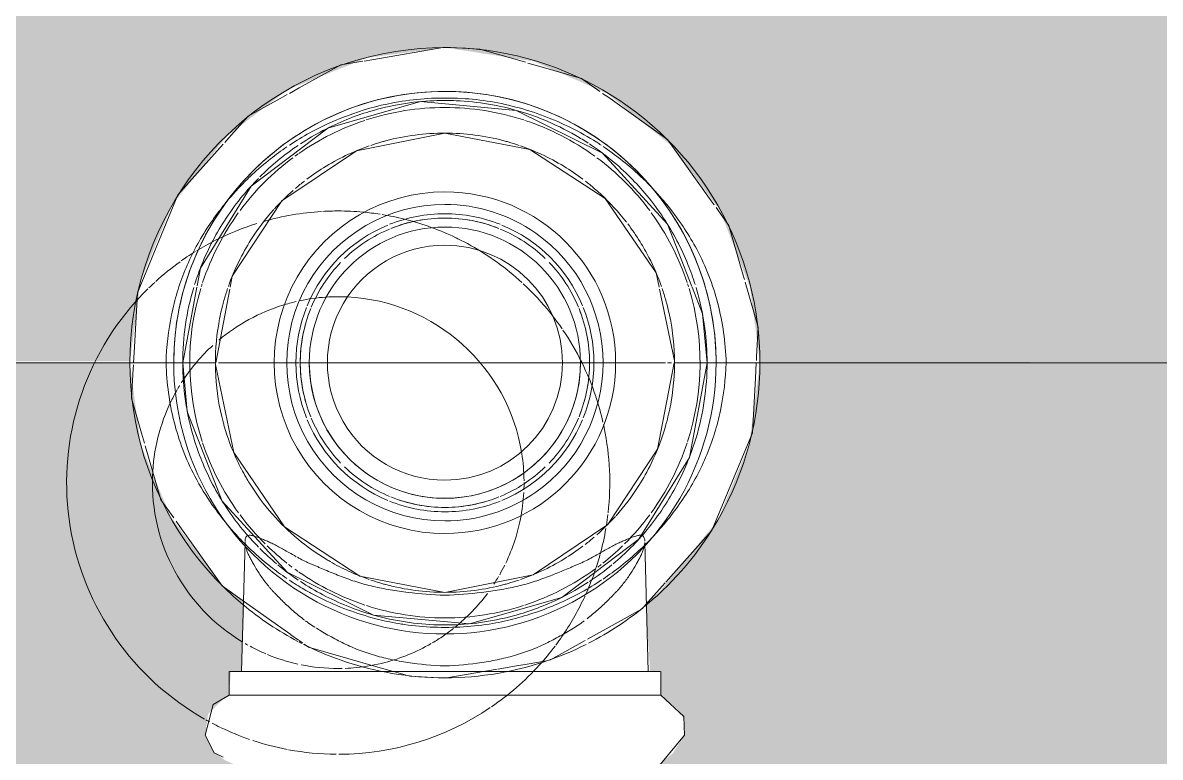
# Model space of a CAD drawing. Header units: metres. Extents: x 1.1 to 63.3, y -3.6 to 22.8.
# Drawn here: x 21.6746 to 21.8004, y 6.7298 to 6.8111 of the extents above; entities that cross this region are included whole.
import ezdxf

# ---------------------------------------------------------------- set-up
doc = ezdxf.new("R2010")
doc.units = ezdxf.units.M
doc.layers.add('ARQ_1100_BASE_TÉRREO_GARAGEM_dwg', color=7, linetype='Continuous', lineweight=5, true_color=0x767676)
doc.layers.add('P-PIPE', color=7, linetype='Continuous', lineweight=5)
doc.layers.add('P-SANR-FIXT', color=7, linetype='Continuous', lineweight=5)

# ---------------------------------------------------------------- blocks, each defined once
blk = doc.blocks.new('USO_ESG_Cuba lavatório retângular - Uso geral-4179220-TÉRREO F_S 1')
at = {"layer": 'P-SANR-FIXT', "true_color": 0xf3f3f3, "transparency": 33554560}
h = blk.add_hatch(color=7, dxfattribs=at)
h.paths.add_polyline_path([(0.1869294648993039, -0.1449999999999505), (0.01904999999999567, -0.1449999999999508), (0.01904999999999567, -0.2049999987482553), (0.02255892868878783, -0.2052637596878346), (0.0242765731953915, -0.2060121422602757), (0.02566304157591794, -0.2070515885537963), (0.02650502393948207, -0.2088205461131363), (0.02620106032309883, -0.2111199046164458), (0.02464244904624667, -0.2127105032312965), (0.02388009809944093, -0.2132404111361854), (0.02367357410574841, -0.2158568159527801), (0.02248571543989826, -0.2158568159527801), (0.0221879462785587, -0.2234741447379839), (0.02464244904624667, -0.2253575509537019), (0.03037400338974301, -0.2330418012424373), (0.03366221140863527, -0.2409802376375599), (0.03485424853044672, -0.2500029056352044), (0.1869294648993039, -0.2500029056352042), (0.1869294648993039, -0.1975352954706731)])
h.paths.add_polyline_path([(-0.0748739118420017, -0.1449999999999509), (-0.1858498807490375, -0.1449999999999511), (-0.1858498807490375, -0.2500029056352048), (-0.03484968565130082, -0.249999999999953), (-0.03366221140864827, -0.24098023763756), (-0.03018071308792774, -0.2325751571743069), (-0.02377566629997932, -0.2246924451597749), (-0.02218794627856736, -0.2234741447379839), (-0.02271132290724834, -0.2158568159527802), (-0.0238800980994496, -0.2158568159527802), (-0.0238800980994496, -0.2132404111361855), (-0.02586935410509974, -0.2115549574590618), (-0.02645916106892391, -0.2105655602027157), (-0.02650502393949073, -0.2088205461131364), (-0.02520777573221236, -0.2068046982371013), (-0.02367186166114284, -0.2055664028143154), (-0.0205323402973999, -0.2049999987482554), (-0.01905000000000433, -0.2049999987482554), (-0.01905000000000433, -0.1449999999999508), (-0.06181123080295787, -0.1449999999999509)])
h.paths.add_polyline_path([(-0.1657047519650522, -0.3500029056351994), (-0.1858498807490332, -0.3500029056351994), (-0.1858498807490332, -0.357624999999879), (-0.1835619370551526, -0.357624999999879), (-0.1835418990687419, -0.357624999999879), (0.1869294648993039, -0.3576249999998696), (0.1869294648993039, -0.3500029056351988), (-0.1577742693706983, -0.3500029056351994)])
blk.add_hatch(color=7, dxfattribs=at).paths.add_polyline_path([(0.1869294648993039, -0.2500029056352042), (0.0348280624466512, -0.2501642445455404), (0.03366221140863527, -0.2590197623623458), (0.03018071308791907, -0.267424842825599), (0.02417269287365025, -0.2750029056352074), (0.01742484282564175, -0.2801807130878806), (0.008585204783452049, -0.2837194219992086), (-4.331468517193571e-15, -0.2848496856512537), (-0.009864470221908539, -0.2833123219569472), (-0.01795620956528955, -0.2797729810480389), (-0.0252733605214253, -0.2738202292037485), (-0.03042678786840147, -0.2668307657532349), (-0.03374861817991748, -0.2583634377741046), (-0.03484968565130082, -0.2500029056352046), (-0.1858498807490375, -0.2502871323251918), (-0.1858498807490332, -0.3500029056351994), (0.1869294648993039, -0.3499262666425816), (0.1869294648993039, -0.2500795446278213)])
at = {"layer": 'P-SANR-FIXT', "color": 8, "true_color": 0x808080}
blk.add_line((0.02899999999999774, -0.2499999999999529), (0.02743781946671248, -0.2583634377741045), dxfattribs=at)
at = {"layer": 'P-SANR-FIXT', "color": 8, "true_color": 0x808080, "flags": 128}
for points in [[(-0.02900000000000207, -0.249999999999953), (-0.02704463938926231, -0.2395315960955826), (-0.02144224273759194, -0.2304748821672141), (-0.01294830699247095, -0.2240511783305795), (-0.002708260249493151, -0.2211267368241165), (0.00789700203937391, -0.2220959257671437)], [(0.00789700203937391, -0.2220959257671437), (0.01743733420888358, -0.2268280476504551), (0.02462619903574275, -0.2346849642163907), (0.02849416044282657, -0.2446071509701497), (0.02899999999999774, -0.2499999999999529)], [(-0.02733613722632052, -0.2583634377741046), (-0.02849416044283523, -0.2553928490297561), (-0.02900000000000207, -0.249999999999953)], [(0.002708260249484488, -0.2788732631757894), (-0.007897002039382574, -0.2779040742327621), (-0.01743733420889224, -0.2731719523494507), (-0.02462619903575142, -0.2653150357835151), (-0.02730906298914743, -0.2584328892523248)], [(0.02741171125616306, -0.2585032131647546), (0.02704463938925365, -0.2604684039043233), (0.02144224273758328, -0.2695251178326917), (0.01294830699246229, -0.2759488216693263), (0.002708260249484488, -0.2788732631757894)]]:
    blk.add_lwpolyline(points, dxfattribs=at)
at = {"layer": 'P-SANR-FIXT', "color": 8, "true_color": 0x808080}
for centre, radius, start, end in [((4.331468517193571e-15, -0.2499999999999962), 0.03000000000000184, 1.560459640593038e-13, 180.0000000000002), ((0, -0.2499999999999962), 0.02900000000000043, 106.6819962415738, 111.9871867459032), ((0, -0.2499999999999962), 0.02899999999999924, 68.01281325412437, 73.31800375842411), ((0, -0.2499999999999962), 0.02899999999999835, 123.4498107899366, 129.580209262319), ((0, -0.2499999999999962), 0.0289999999999965, 50.41979073768529, 55.98180775002423), ((0, -0.2499999999999962), 0.02900000000000107, 140.4197907376963, 146.5501892100548), ((0, -0.2499999999999962), 0.02899999999999893, 33.4498107899364, 39.58020926229968), ((4.331468517193571e-15, -0.2499999999999962), 0.01600000000000119, 68.06253833106533, 111.9374616689491), ((4.331468517193571e-15, -0.2499999999999962), 0.01600000000000033, 112.5000000000033, 133.8919711008855), ((4.331468517193571e-15, -0.2499999999999962), 0.01500000000000092, 359.9999999999991, 135.0000000000146), ((4.331468517193571e-15, -0.2499999999999962), 0.01599999999999729, 46.10802889911353, 67.5000000000024), ((4.331468517193571e-15, -0.2499999999999962), 0.01600000000000129, 136.1080288991248, 157.5000000000135), ((4.331468517193571e-15, -0.2499999999999962), 0.01599999999999733, 22.49999999998031, 43.89197110086851), ((0, -0.2499999999999962), 0.02900000000000215, 158.012813254101, 163.3180037584394), ((4.331468517193571e-15, -0.2499999999999962), 0.01500000000000176, 135.0000000000118, 179.9999999999997), ((0, -0.2499999999999962), 0.02899999999999718, 16.68199624155671, 21.98718674587839), ((4.331468517193571e-15, -0.2499999999999962), 0.01600000000000069, 158.062538331071, 179.9999999999999), ((4.331468517193571e-15, -0.2499999999999962), 0.01599999999999957, 9.93923337957155e-14, 21.93746166892053), ((4.331468517193571e-15, -0.2499999999999962), 0.03, 179.9999999999998, 198.0000000000117), ((4.331468517193571e-15, -0.2499999999999962), 0.01600000000000119, 179.9999999999997, 201.9374616689569), ((4.331468517193571e-15, -0.2499999999999962), 0.01500000000000523, 180, 5.088887490341627e-14), ((4.331468517193571e-15, -0.2499999999999962), 0.03000000000000186, 269.9999999999996, 2.544443745170813e-14), ((4.331468517193571e-15, -0.2499999999999962), 0.01600000000000501, 338.0625383310528, 5.088887490341627e-14), ((4.331468517193571e-15, -0.2499999999999962), 0.01600000000000033, 202.5000000000067, 223.8919711008964), ((4.331468517193571e-15, -0.2499999999999962), 0.01599999999999895, 316.1080288991158, 337.4999999999959), ((0, -0.2499999999999962), 0.0290000000000012, 197.3531662342449, 201.9871867458914), ((0, -0.2499999999999962), 0.02899999999999833, 338.0128132540917, 342.6468337657543), ((4.331468517193571e-15, -0.2499999999999962), 0.03000000000000189, 198.0000000000104, 269.9999999999997), ((4.331468517193571e-15, -0.2499999999999962), 0.01600000000000295, 226.1080288991254, 247.5000000000008), ((4.331468517193571e-15, -0.2499999999999962), 0.01599999999999733, 292.4999999999961, 313.8919711008798), ((4.331468517193571e-15, -0.2499999999999962), 0.01599999999999957, 248.0625383310462, 291.9374616689387), ((0, -0.2499999999999962), 0.02900000000000169, 213.4498107899539, 219.5802092623163), ((0, -0.2499999999999962), 0.02899999999999869, 320.4197907376812, 326.5501892100631), ((0, -0.2499999999999962), 0.02900000000000346, 230.4197907377016, 236.5501892100513), ((0, -0.2499999999999962), 0.02899999999999893, 304.018192249964, 309.5802092623123), ((0, -0.2499999999999962), 0.02900000000000339, 248.0128132541167, 253.3180037584291), ((0, -0.2499999999999962), 0.02899999999999958, 286.6819962415733, 291.9871867458787)]:
    blk.add_arc(centre, radius, start, end, dxfattribs=at)
at = {"layer": 'P-SANR-FIXT'}
for radius, start, end in [(0.02999999999999751, 359.9999999999989, 179.9999999999994), (0.01500000000000092, 359.9999999999991, 179.9999999999995), (0.03000000000000189, 180.0000000000001, 359.9999999999996), (0.01500000000000523, 180, 5.088887490341627e-14)]:
    blk.add_arc((4.331468517193571e-15, -0.2499999999999962), radius, start, end, dxfattribs=at)
at = {"layer": 'P-SANR-FIXT', "color": 9, "true_color": 0xb9b9b9}
for radius, start, end in [(0.02899999999999924, 92.46208015159685, 106.6819962415732), (0.02899999999999751, 73.3180037584231, 87.61309913635874), (0.02900000000000003, 111.9871867459013, 123.1686474994133), (0.02899999999999958, 56.5501892100525, 68.012813254121), (0.02899999999999951, 129.9729094550351, 140.4197907376989), (0.0289999999999967, 45.09191160325689, 50.02709054496281), (0.02899999999999658, 39.58020926230341, 44.65239211005949), (0.02900000000000282, 146.5501892100528, 158.012813254102), (0.02899999999999869, 21.98718674587757, 33.44981078993666), (0.02900000000000207, 163.3180037584394, 179.9999999999996), (0.02899999999999799, 5.483714968040422e-14, 16.68199624155645), (0.02900000000000072, 180.0000000000168, 195.0000000000147), (0.02900000000000208, 343.3180037584277, 2.544443745170813e-14), (0.02900000000000339, 195.0000000000139, 196.6819962415912), (0.02900000000000107, 201.9871867458933, 213.449810789955), (0.02900000000000043, 326.5501892100649, 338.0128132540919), (0.02900000000000227, 219.5802092623158, 230.4197907377), (0.02899999999999835, 315.3476078899373, 320.4197907376809), (0.02900000000000168, 309.5802092623156, 314.9080883967313), (0.02900000000000082, 236.8313525005795, 240.0000000000011), (0.0290000000000023, 291.9871867458797, 303.4498107899392), (0.0290000000000012, 240.0000000000039, 248.012813254116), (0.02900000000000088, 253.3180037584256, 267.5379198484026), (0.02900000000000339, 272.3869008636403, 286.6819962415729)]:
    blk.add_arc((0, -0.2499999999999962), radius, start, end, dxfattribs=at)
at = {"layer": 'P-SANR-FIXT', "color": 254, "true_color": 0xd7d7d7}
for radius, start, end in [(0.02899999999999655, 87.61309913635878, 92.46208015159738), (0.02900000000000185, 267.5379198484026, 272.3869008636406)]:
    blk.add_arc((0, -0.2499999999999962), radius, start, end, dxfattribs=at)
at = {"layer": 'P-SANR-FIXT', "color": 9, "true_color": 0xbfbfbf}
for radius, start, end in [(0.01599999999999957, 68.06253833106334, 111.9374616689511), (0.01600000000000061, 112.5000000000263, 133.8919711008978), (0.01599999999999733, 46.10802889910962, 67.49999999999963), (0.01600000000000346, 136.1080288991314, 157.5000000000182), (0.01599999999999895, 22.49999999998968, 43.89197110088173), (0.01600000000000119, 158.0625383310776, 179.9999999999997), (0.01600000000000069, 359.9999999999995, 21.93746166892869), (0.01600000000000501, 180, 201.937461668947), (0.01600000000000119, 338.0625383310425, 9.939233379575566e-14), (0.01599999999999895, 202.5000000000036, 223.8919711008836), (0.01599999999999733, 316.1080288991084, 337.4999999999906), (0.01600000000000033, 226.1080288991138, 247.4999999999783), (0.01599999999999729, 292.4999999999913, 313.891971100873), (0.01600000000000119, 248.0625383310482, 291.9374616689367)]:
    blk.add_arc((4.331468517193571e-15, -0.2499999999999962), radius, start, end, dxfattribs=at)
at = {"layer": 'P-SANR-FIXT', "color": 8, "true_color": 0x808080}
for points, knots in [([(-0.01733990176433714, -0.2259748713643854), (-0.01661447824157765, -0.2254930210985279), (-0.01513886746592584, -0.2245976332666324), (-0.01281738829727562, -0.2234469901093312), (-0.01036215620291348, -0.2224657375848818), (-0.007835573224904056, -0.221686206818033), (-0.005096085679066823, -0.2210864953756838), (-0.002084009963322069, -0.2207388637571556), (0.001236327136800117, -0.2206972576139274), (0.003626813693493489, -0.2209127094657628), (0.004906638372944042, -0.2211142553733305), (0.005119402809020085, -0.2211501861515804)], [0.3055555555555556, 0.3055555555555556, 0.3055555555555556, 0.3055555555555556, 0.3333333333333333, 0.361111111111111, 0.3888888888888888, 0.4166666666666666, 0.4444444444444444, 0.4791666666666666, 0.5138888888888888, 0.548611111111111, 0.5555555555555556, 0.5555555555555556, 0.5555555555555556, 0.5555555555555556]), ([(0.005119402809020085, -0.2211501861515804), (0.005970460553315593, -0.2212939092646063), (0.00891894073693694, -0.221927968605288), (0.01228344568463289, -0.2231818451641437), (0.01457725604226604, -0.224376300466446), (0.01495470532002179, -0.2245832282557857)], [0.5555555555555556, 0.5555555555555556, 0.5555555555555556, 0.5555555555555556, 0.5833333333333333, 0.6527777777777777, 0.6666666666666667, 0.6666666666666667, 0.6666666666666667, 0.6666666666666667]), ([(0.01495470532002179, -0.2245832282557857), (0.01552087923665541, -0.224893619939791), (0.01628172037679071, -0.2253431430844326), (0.01703172218814571, -0.2258308752217462), (0.01723338520683611, -0.2259653123213972)], [0.6666666666666667, 0.6666666666666667, 0.6666666666666667, 0.6666666666666667, 0.6875, 0.6952136066863659, 0.6952136066863659, 0.6952136066863659, 0.6952136066863659]), ([(-0.02192373168158475, -0.2296519811028627), (-0.02177402659485552, -0.2295077169350851), (-0.0209912981144046, -0.2287682680163221), (-0.01953963481382683, -0.227529875916363), (-0.01816791568305934, -0.2265311879255232), (-0.01749643515931749, -0.2260795053154449)], [0.2433381971917509, 0.2433381971917509, 0.2433381971917509, 0.2433381971917509, 0.25, 0.2777777777777778, 0.3035550698867219, 0.3035550698867219, 0.3035550698867219, 0.3035550698867219]), ([(0.01747440531824002, -0.2261275686024512), (0.01809745052267122, -0.226551112208988), (0.01959921910177001, -0.2276503587204813), (0.0211866295642286, -0.2290344124704801), (0.02212330504624694, -0.2299633973670713), (0.02229076910272469, -0.230133446442834)], [0.6982928301590205, 0.6982928301590205, 0.6982928301590205, 0.6982928301590205, 0.7222222222222222, 0.7569444444444444, 0.7646319583760235, 0.7646319583760235, 0.7646319583760235, 0.7646319583760235]), ([(0.02358029280601547, -0.2315270042688704), (0.02371532980140381, -0.2316822227195058), (0.02393986278675856, -0.2319454444922991), (0.02416132119957521, -0.2322136081508869), (0.02425028146253513, -0.2323227568045763)], [0.7850472173681647, 0.7850472173681647, 0.7850472173681647, 0.7850472173681647, 0.7916666666666667, 0.7961562555454696, 0.7961562555454696, 0.7961562555454696, 0.7961562555454696]), ([(0.02568739485615905, -0.2657754024733139), (0.0254002044899267, -0.2661857684851645), (0.02494542383801472, -0.2668043910901342), (0.02447463795814223, -0.2674009358699618), (0.02430845124744637, -0.2676062882868067)], [0.1786594460871382, 0.1786594460871382, 0.1786594460871382, 0.1786594460871382, 0.1944444444444444, 0.2028901648487937, 0.2028901648487937, 0.2028901648487937, 0.2028901648487937]), ([(-0.02403714196071486, -0.2680994922464887), (-0.02407518832654328, -0.2680548629027187), (-0.02417988090358298, -0.2679313963549039), (-0.02428393215924881, -0.2678068733596568), (-0.02434998133053785, -0.2677270822901406)], [0.7897861746304847, 0.7897861746304847, 0.7897861746304847, 0.7897861746304847, 0.7916666666666667, 0.7949727249316305, 0.7949727249316305, 0.7949727249316305, 0.7949727249316305]), ([(-0.01749531561705518, -0.2739212432292893), (-0.01816731977245056, -0.273469286319819), (-0.01971762638905001, -0.2723405035948154), (-0.02116492023862342, -0.2710808428277442), (-0.0219442738918588, -0.2703284754415488)], [0.6964449301132781, 0.6964449301132781, 0.6964449301132781, 0.6964449301132781, 0.7222222222222222, 0.7569444444444444, 0.7569444444444444, 0.7569444444444444, 0.7569444444444444]), ([(0.02229003557532304, -0.269867210841878), (0.0219704732882972, -0.2701914990087944), (0.02102114980077388, -0.2711129516862268), (0.019421638302126, -0.2724797235911965), (0.01809749701582264, -0.2734487026103037), (0.01747523875263496, -0.2738718393456818)], [0.2353680416239766, 0.2353680416239766, 0.2353680416239766, 0.2353680416239766, 0.25, 0.2777777777777778, 0.3017071698409796, 0.3017071698409796, 0.3017071698409796, 0.3017071698409796]), ([(0.01717431462174209, -0.2740740071374918), (0.01644866360422667, -0.2745556097757285), (0.0142380830876471, -0.2758951355347428), (0.01021899331821396, -0.2776705958560127), (0.005764528273545648, -0.2788405171880363), (0.001900747137035558, -0.2792696924367898), (-0.001422129793611509, -0.2792968214804715), (-0.004680033971889304, -0.2789893877572349), (-0.008888300756216688, -0.2781170452465385), (-0.01308428800454152, -0.2765367484810707), (-0.01604177577530459, -0.2748690770945212), (-0.01711486268796148, -0.2741739089616046), (-0.01727548199094057, -0.2740677878146385)], [0.3055555555555556, 0.3055555555555556, 0.3055555555555556, 0.3055555555555556, 0.3333333333333333, 0.3888888888888888, 0.4444444444444444, 0.4791666666666666, 0.5138888888888888, 0.548611111111111, 0.5833333333333333, 0.6527777777777777, 0.6875, 0.6936391645320972, 0.6936391645320972, 0.6936391645320972, 0.6936391645320972])]:
    blk.add_open_spline(points, degree=3, knots=knots, dxfattribs=at)
at = {"layer": 'P-SANR-FIXT'}
for points, knots in [([(-0.02403998180994745, -0.2319027482001714), (-0.02379727600941467, -0.2316179424690255), (-0.02311581094524531, -0.2308459525267073), (-0.02239825321203743, -0.2301092565046574), (-0.02192373168158475, -0.2296519811028627)], [0.2102138253695558, 0.2102138253695558, 0.2102138253695558, 0.2102138253695558, 0.2222222222222222, 0.2433381971917509, 0.2433381971917509, 0.2433381971917509, 0.2433381971917509]), ([(-0.03112010454868231, -0.2499999999999963), (-0.03105362433145539, -0.2481783265250035), (-0.03073618522186268, -0.2455380452976553), (-0.02987031279107886, -0.2421968041519031), (-0.02872634851096063, -0.2389891832788809), (-0.0270599446991971, -0.2358968064746892), (-0.0255112372218906, -0.2337410398351746), (-0.02497458883688083, -0.2330510086531642)], [0, 0, 0, 0, 0.05555555555555555, 0.08333333333333333, 0.1111111111111111, 0.1666666666666667, 0.1944444444444444, 0.1944444444444444, 0.1944444444444444, 0.1944444444444444]), ([(0.02568980461685557, -0.2342266188436346), (0.02641379379743942, -0.2352609647306929), (0.02824044864684339, -0.2382273095218271), (0.03018213067481798, -0.2433561780177204), (0.03078083728120498, -0.2477233593375291), (0.03085075423783921, -0.2499999999999962)], [0.8213405539129827, 0.8213405539129827, 0.8213405539129827, 0.8213405539129827, 0.8611111111111112, 0.9305555555555556, 1, 1, 1, 1]), ([(-0.02499279955686548, -0.266925917578779), (-0.02606347197378142, -0.265548853091664), (-0.02827344636413098, -0.2622050153227181), (-0.03041345455304287, -0.2566422125314635), (-0.03103700427714649, -0.2522770918437481), (-0.03112010454868231, -0.2499999999999963)], [0.8058571103255691, 0.8058571103255691, 0.8058571103255691, 0.8058571103255691, 0.8611111111111112, 0.9305555555555556, 1, 1, 1, 1]), ([(0.03085075423783921, -0.2499999999999962), (0.0307948206725327, -0.251821312529975), (0.03049239331465632, -0.2544623915790858), (0.02964522503817544, -0.257807664497853), (0.02851844879315479, -0.2610205237321234), (0.02710505305676547, -0.2636836034016229), (0.02590559004604878, -0.2654636235962854), (0.02568739485615905, -0.2657754024733139)], [0, 0, 0, 0, 0.05555555555555555, 0.08333333333333333, 0.1111111111111111, 0.1666666666666667, 0.1786594460871382, 0.1786594460871382, 0.1786594460871382, 0.1786594460871382]), ([(0.02358314688920729, -0.2684707201862705), (0.02343470215284229, -0.2686413258776981), (0.02301302239253319, -0.2691154064771997), (0.02257714055504797, -0.2695758599805084), (0.02229003557532304, -0.269867210841878)], [0.2149527826317817, 0.2149527826317817, 0.2149527826317817, 0.2149527826317817, 0.2222222222222222, 0.2353680416239766, 0.2353680416239766, 0.2353680416239766, 0.2353680416239766])]:
    blk.add_open_spline(points, degree=3, knots=knots, dxfattribs=at)
for points in [[(0.02229076910272469, -0.230133446442834), (0.02273549312082701, -0.2305850353380305), (0.02316382081416505, -0.2310482899941373), (0.02358029280601547, -0.2315270042688704)], [(-0.0219442738918588, -0.2703284754415488), (-0.02268141917695506, -0.2696168548966479), (-0.02337268369280837, -0.2688789185020624), (-0.02403714196071486, -0.2680994922464887)]]:
    blk.add_open_spline(points, degree=3, dxfattribs=at)
at = {"layer": 'P-SANR-FIXT', "color": 8, "true_color": 0x808080}
for points in [[(-0.02497458883688083, -0.2330510086531642), (-0.02477851308797735, -0.2327988912806743), (-0.02457971234495334, -0.2325505862453658), (-0.02437794424097304, -0.2323059112329135)], [(-0.02435206561145734, -0.2322745689903796), (-0.02424882609734315, -0.2321496908823196), (-0.02414480894535175, -0.2320257587292827), (-0.02403998180994745, -0.2319027482001714)], [(0.02430689301750915, -0.2323924100159008), (0.02478577343541108, -0.2329832601944214), (0.02524870498292534, -0.2335964304314672), (0.02568980461685557, -0.2342266188436346)], [(-0.02437595691079791, -0.2676956636195291), (-0.02458451448177224, -0.267443092168747), (-0.02479029243868675, -0.267186375732387), (-0.02499279955686548, -0.266925917578779)], [(0.02425208016842719, -0.2676757470086716), (0.02403286333397816, -0.2679450930432508), (0.02380999769702814, -0.2682100033709202), (0.02358314688920729, -0.2684707201862705)]]:
    blk.add_open_spline(points, degree=3, dxfattribs=at)
blk = doc.blocks.new('USO_ESG_Sifão de Uso Geral - Sifão para lavatório-4179222-TÉRREO F_S 1')
at = {"layer": 'P-SANR-FIXT', "color": 8, "true_color": 0x797979}
for p, q in [((-0.0265050239394864, -0.2088205461131364), (-0.02383790390384946, -0.2055954543507145)), ((-0.0238800980994496, -0.2132404111361855), (-0.0238800980994496, -0.2158568159527802)), ((-0.00737935614006857, -0.2132404111362375), (-0.0238441589067936, -0.2132404111362375)), ((0, -0.2132404111362374), (-0.00737935614006857, -0.2132404111362375)), ((0.02386904530084024, -0.2132404111362374), (0, -0.2132404111362374)), ((0.02388009809944526, -0.2158568159527801), (0.02388009809944526, -0.2132404111361854)), ((0, -0.2158568159528235), (-0.02382200383151755, -0.2158568159528235)), ((-0.0224857154399026, -0.2158568159527802), (-0.02211088125450144, -0.2301286232599727)), ((0.01630490011512684, -0.2158568159528234), (0, -0.2158568159528235)), ((0.02384331287709895, -0.2158568159528234), (0.0163845626317902, -0.2158568159528234)), ((0.02210888021502489, -0.230204812814955), (0.02248571543989826, -0.2158568159527801)), ((-0.02219756393784627, -0.2232281122994342), (-0.02403550697626756, -0.225286250482596)), ((0, -0.2848822139688964), (0.008100135487939213, -0.2835053502855517))]:
    blk.add_line(p, q, dxfattribs=at)
at = {"layer": 'P-SANR-FIXT', "color": 254, "true_color": 0xdddddd}
for p, q in [((0, -0.2132404111362374), (-0.0238441589067936, -0.2132404111362375)), ((0.0193194051897912, -0.2132404111362374), (0, -0.2132404111362374)), ((0.02386904530084024, -0.2132404111362374), (0.01931940518979553, -0.2132404111362374)), ((-0.01951738009260644, -0.2158568159528235), (-0.02255217885148647, -0.2158568159528235)), ((-0.0224857154399026, -0.2158568159528235), (-0.01947320079322333, -0.2158568159528235)), ((-0.01934528742794861, -0.2158568159528235), (-0.005819731398600755, -0.2158568159528235)), ((0, -0.2158568159528235), (-0.0193194051897912, -0.2158568159528235)), ((-0.005819731398600755, -0.2158568159528235), (0, -0.2158568159528235)), ((0.00737935614006857, -0.2158568159528235), (0, -0.2158568159528235)), ((0, -0.2158568159528235), (0.01614151116193389, -0.2158568159528234)), ((0.01608669181237023, -0.2158568159528234), (0.00737935614006857, -0.2158568159528235)), ((0.01073452843910537, -0.2173033189328579), (0.007658790109862252, -0.2164212575065416)), ((0.01622950370402922, -0.2158568159528234), (0.01934528742794861, -0.2158568159528234)), ((0.0193194051897912, -0.2158568159528234), (0.0163845626317902, -0.2158568159528234)), ((0.01947320079322333, -0.2158568159528234), (0.0224857154399026, -0.2158568159528234)), ((0.02255217885149081, -0.2158568159528234), (0.01951738009260644, -0.2158568159528234)), ((-0.007701261184061878, -0.2164268489295311), (-0.009115886878477489, -0.2166673074684198)), ((-0.01577434641826013, -0.2194263112362148), (-0.01850749996848241, -0.2209376364967115)), ((0.01850241657217778, -0.2209643816580444), (0.01704921661783366, -0.2199356204594171))]:
    blk.add_line(p, q, dxfattribs=at)
at = {"layer": 'P-SANR-FIXT', "color": 9, "true_color": 0xbcbcbc}
for p, q in [((0, -0.2151177860310181), (-0.005769546276054439, -0.2160984953967656)), ((-0.02271132290724834, -0.2158568159528235), (-0.02382200383151755, -0.2158568159528235)), ((-0.0224857154399026, -0.2158568159528235), (-0.01947320079322333, -0.2158568159528235)), ((-0.01934528742794861, -0.2158568159528235), (0, -0.2158568159528235)), ((-0.005878380655532124, -0.2161169951002319), (-0.007701261184061878, -0.2164268489295311)), ((0, -0.2158568159528235), (0.01614151116193389, -0.2158568159528234)), ((0.007658790109862252, -0.2164212575065416), (0.005819731398600755, -0.2158938515388407)), ((0.01622950370402922, -0.2158568159528234), (0.01934528742794861, -0.2158568159528234)), ((0.01947320079322333, -0.2158568159528234), (0.0224857154399026, -0.2158568159528234)), ((0.02384331287709895, -0.2158568159528234), (0.02271132290724834, -0.2158568159528234)), ((-0.0116009746217576, -0.2171186025394284), (-0.01551842351624948, -0.2192847960452666)), ((-0.009115886878477489, -0.2166673074684198), (-0.01124516297902546, -0.2170292425174077)), ((0.01610891006862046, -0.2192699509555293), (0.01574031220180224, -0.2190090101385792)), ((0.01702859580643622, -0.219921022405934), (0.01619133274750252, -0.2193283002925754)), ((-0.01850749996848241, -0.2209376364967115), (-0.02175649602896454, -0.2227342021587652)), ((0.02218416803246006, -0.2235707972679682), (0.01850241657217778, -0.2209643816580444)), ((-0.02180308460533607, -0.2227863722891395), (-0.02219756393784627, -0.2232281122994342)), ((-0.02444732064884035, -0.2257474015771478), (-0.0255730776237088, -0.2270080300985443)), ((-0.02403550697626756, -0.225286250482596), (-0.0243611400526239, -0.2256508960968205)), ((0.02974012925360228, -0.2324826457418615), (0.02931440766900153, -0.2318838263417516)), ((0.03314216392381677, -0.2408163777667979), (0.0328515309940109, -0.2398105401867906)), ((0.03354729747793767, -0.2422184850707587), (0.03322347857485292, -0.241097795746068)), ((-0.03434721384625522, -0.2482944531152196), (-0.03444189542998711, -0.249999999999953)), ((-0.03445581908011572, -0.2502508136974875), (-0.03448041153747317, -0.2506938099738357)), ((0.03434721384625088, -0.2517055468846949), (0.03444189542998278, -0.2499999999999528)), ((0.03445581908011138, -0.2497491863024184), (0.03448041153746884, -0.2493061900260788)), ((-0.033547297477942, -0.2577815149291471), (-0.03322347857485725, -0.2589022042538378)), ((-0.03314216392382111, -0.2591836222331079), (-0.0327871348688731, -0.2604123252768324)), ((-0.02979394682975557, -0.2674416545288512), (-0.02945939171937488, -0.2679122392907008)), ((0.02453432356190183, -0.2741551721077593), (0.02549136646493346, -0.2730834704823575)), ((0.02390189970674898, -0.2748633636332984), (0.02435546210190194, -0.2743554621018548)), ((0.01744798839717662, -0.2796482312826992), (0.01822885895200621, -0.279216440908321)), ((-0.01801275054714023, -0.2793822667197043), (-0.01744198573331724, -0.2797863272154754)), ((0.01610891006862046, -0.280388688365166), (0.01719741144261179, -0.2797867903772294)), ((-0.0103970408303421, -0.2827934658938723), (-0.009183869336555472, -0.283141379683552)), ((-0.008901875086031283, -0.2832222501036601), (-0.007757340967578443, -0.2835504800403191)), ((0.008100135487939213, -0.2835053502855517), (0.00893950170081938, -0.2833626745417634))]:
    blk.add_line(p, q, dxfattribs=at)
at = {"layer": 'P-SANR-FIXT', "color": 8, "true_color": 0x808080}
for p, q in [((0.009393170638134348, -0.2264072199758098), (4.331468517193571e-15, -0.2246060849039165)), ((-0.02539312562275507, -0.2502002373887705), (-0.02374485771504515, -0.2581188574564856)), ((0.02379560296293279, -0.2581310661186525), (0.0253547302185176, -0.2499999999999529)), ((4.331468517193571e-15, -0.2753939150959894), (0.00976406096327031, -0.2734417157522254))]:
    blk.add_line(p, q, dxfattribs=at)
at = {"layer": 'P-SANR-FIXT', "color": 8, "true_color": 0x797979, "flags": 128}
for points in [[(0.02453221962520269, -0.2063910223689022), (0.02550870998002529, -0.2068525278571477), (0.0265050239394864, -0.2088205461131363)], [(-0.0238800980994496, -0.2132404111361855), (-0.0264315269503448, -0.2108659794574823), (-0.02650502393949073, -0.2088205461131364)], [(0.0265050239394864, -0.2088205461131363), (0.02564098150277987, -0.2121971043675694), (0.02388009809944526, -0.2132404111361854)], [(0.02931440766900153, -0.2318838263417516), (0.02464077150996377, -0.2253098960963946), (0.02218416803246006, -0.2235707972679682)], [(-0.0255730776237088, -0.2270080300985443), (-0.02954356584373424, -0.2314542034785912), (-0.03401207406081353, -0.2422574119664373), (-0.03434721384625522, -0.2482944531152196)], [(0.0328515309940109, -0.2398105401867906), (0.03141480418308585, -0.2348382412130193), (0.02998932494647919, -0.2328331640635027)], [(0.03448041153746884, -0.2493061900260788), (0.03466008330923727, -0.2460696722309818), (0.03354729747793767, -0.2422184850707587)], [(-0.03448041153747317, -0.2506938099738357), (-0.0346600833092416, -0.2539303277689241), (-0.033547297477942, -0.2577815149291471)], [(0.02549136646493346, -0.2730834704823575), (0.0295435658437299, -0.2685457965213147), (0.0340120740608092, -0.2577425880334685), (0.03434721384625088, -0.2517055468846949)], [(-0.0327871348688731, -0.2604123252768324), (-0.03141480418309018, -0.2651617587868865), (-0.02998932494648352, -0.2671668359364031)], [(-0.02945939171937488, -0.2679122392907008), (-0.0246407715099681, -0.2746901039035113), (-0.01801275054714023, -0.2793822667197043)], [(0.01822885895200621, -0.279216440908321), (0.0217564960289602, -0.2772657978411406), (0.02390189970674898, -0.2748633636332984)], [(-0.01713887874401253, -0.2800009051947069), (-0.01509889698244691, -0.2814450657700956), (-0.0103970408303421, -0.2827934658938723)], [(0.009080857676678773, -0.2833386468066871), (0.01152556846850724, -0.2829230940655594), (0.01610891006862046, -0.280388688365166)], [(-0.007757340967578443, -0.2835504800403191), (-0.003860997677193427, -0.2846678748744157), (0, -0.2848822139688964)]]:
    blk.add_lwpolyline(points, dxfattribs=at)
at = {"layer": 'P-SANR-FIXT', "color": 9, "true_color": 0xbcbcbc, "flags": 128}
for points in [[(0.005690588724192707, -0.2158568159527802), (0.003860997677189096, -0.2153321251254901), (0, -0.2151177860310181)], [(0.01556306590852505, -0.2188835324927993), (0.01509889698244258, -0.2185549342298189), (0.01073452843910537, -0.2173033189328579)]]:
    blk.add_lwpolyline(points, dxfattribs=at)
at = {"layer": 'P-SANR-FIXT', "color": 8, "true_color": 0x808080, "flags": 128}
for points in [[(0, -0.2246060849039165), (-0.009764060963274642, -0.2265582842476805), (-0.01802686516224717, -0.23211472515367), (-0.02351797904038373, -0.2404210863997037), (-0.0253547302185176, -0.249999999999953)], [(0.02539312562275074, -0.249799762611144), (0.02336399490172786, -0.2400513987848762), (0.01774257245708482, -0.2318326653988151), (0.009393170638134348, -0.2264072199758098)], [(-0.02369394810138515, -0.2583634377741046), (-0.02336399490173219, -0.2599486012150383), (-0.01774257245708915, -0.2681673346010994), (-0.00939317063813868, -0.2735927800240961), (0, -0.275393915095998)], [(0.00976406096327031, -0.2734417157522254), (0.01802686516224284, -0.2678852748462445), (0.0235179790403794, -0.2595789136002022), (0.02375104583153907, -0.2583634377741045)]]:
    blk.add_lwpolyline(points, dxfattribs=at)
at = {"layer": 'P-SANR-FIXT', "color": 9, "true_color": 0xbcbcbc}
for radius, start, end in [(0.0348496856513008, 90.00000000000006, 99.65823961181523), (0.03484968565129434, 80.34176038817645, 90), (0.03484968565129477, 99.70135754404899, 116.6461700771447), (0.03484968565129318, 63.35382992285388, 80.29864245594338), (0.03484968565129629, 62.34845953488204, 63.03308558762178), (0.03484968565129545, 117.1163956998612, 129.8989262658549), (0.03484968565129692, 50.10107373414139, 62.20446283020176)]:
    blk.add_arc((0, -0.2500000000000049), radius, start, end, dxfattribs=at)
at = {"layer": 'P-SANR-FIXT', "color": 9, "true_color": 0xbfbfbf}
for radius, start, end in [(0.02822349525623591, 90.00000000000006, 107.9131744302702), (0.02822349525622914, 72.0868255697292, 90), (0.02822349525623336, 108.2903796348493, 125.9999999999977), (0.02822349525622992, 55.09916110568468, 71.7096203651266), (0.0253939150960387, 109.2248660546666, 114.8392954094246), (0.02539391509604046, 105.9662807906955, 108.8642113322241), (0.02539391509603816, 71.13578866775202, 74.03371920928652), (0.02539391509603712, 65.1607045844359, 70.77513394129652), (0.02822349525623058, 126.8189930229854, 127.7785084374335), (0.02822349525623016, 53.99999999999726, 54.86398879426044), (0.02822349525623218, 52.22149156256742, 53.18100697701551), (0.02822349525623097, 128.2562334676859, 134.1086776562362), (0.02539391509604021, 121.18178653176, 126.9500694084719), (0.02539391509603915, 50.26871356591987, 58.81821346897225), (0.02822349525623345, 45.89132234376078, 51.74376653231108), (0.02822349525623186, 134.7800862559585, 143.4192011927562), (0.02539391509603967, 127.6991889927351, 130.6125427626352), (0.02822349525623162, 36.58079880721567, 45.21991374403244), (0.01888887034603969, 89.9999999999995, 269.9999999999991), (0.01888887034603969, 269.9999999999996, 90), (0.01750000469311859, 90, 125.0530719986951), (0.0175000046931205, 269.9999999999996, 90), (0.02822349525623016, 143.9999999999951, 161.7096203651314), (0.02539391509603946, 138.1989370064964, 147.6376867426257), (0.01647931792355875, 90.0000000000001, 111.7632021086783), (0.01599999999999795, 90, 111.9374616689227), (0.01647931792355146, 68.23679789128305, 90), (0.01600000000000069, 68.06253833103379, 90), (0.02539391509603723, 31.64008516714815, 41.27417510341328), (0.02822349525623061, 18.29037963486713, 36.00000000000225), (0.01647931792355447, 112.499999999997, 157.4999999999851), (0.01600000000000045, 112.5000000000068, 133.8919711008745), (0.01599999999999895, 46.10802889911843, 67.4999999999961), (0.01647931792355447, 22.50000000001098, 67.49999999999895), (0.0175000046931223, 125.1099947419103, 234.8900052580499), (0.01300000000000138, 89.99999999999959, 269.9999999999992), (0.01300000000000138, 89.99999999999959, 269.9999999999992), (0.01300000000000138, 269.9999999999996, 90), (0.01300000000000138, 269.9999999999996, 90), (0.02539391509603899, 153.9261303949835, 164.2656334787623), (0.01599999999999729, 136.1080288991191, 157.4999999999984), (0.01599999999999733, 22.50000000000926, 43.89197110089127), (0.02539391509603905, 16.01687158717406, 25.16610270140218), (0.0282234952562307, 161.9999999999976, 196.8670047739503), (0.02822349525623334, 343.1329952260702, 18.00000000000089), (0.01647931792355388, 158.2367978912802, 201.7632021086916), (0.01599999999999957, 158.0625383310509, 201.9374616689202), (0.01600000000000119, 338.0625383310713, 21.93746166895726), (0.01647931792355227, 338.2367978913156, 21.76320210871225), (0.02539391509603884, 350.2142117117702, 13.53842483079021), (0.02539391509603826, 170.2142117106217, 182.9376318974615), (0.01647931792355447, 202.4999999999869, 247.4999999999911), (0.01600000000000033, 202.4999999999761, 223.8919711008852), (0.01647931792355447, 292.5000000000007, 337.5000000000167), (0.01599999999999895, 316.1080288991287, 337.5000000000101), (0.02539391509603776, 195.7343665267843, 198.8642113322356), (0.02539391509603844, 341.1357886677794, 344.2656334827977), (0.02822349525623238, 197.2609293252428, 198.000000000003), (0.02822349525623061, 198.2903796348567, 215.9999999999982), (0.02539391509603809, 199.3864818204006, 207.2993507262641), (0.02539391509603827, 333.9261303965897, 340.6135181795968), (0.02822349525623348, 324.0694419519569, 341.7096203651465), (0.0282234952562307, 341.9999999999971, 342.7390706747574), (0.01599999999999895, 226.1080288991378, 247.4999999999898), (0.01599999999999721, 292.5000000000146, 313.8919711009015), (0.02539391509603961, 211.776934655721, 217.2227073235762), (0.02539391509603645, 318.1989370075516, 327.6376867402244), (0.0175000046931205, 234.9469280013159, 269.9999999999989), (0.01647931792355227, 248.2367978913193, 269.9999999999996), (0.01600000000000069, 248.062538331075, 269.9999999999989), (0.01599999999999879, 269.9999999999996, 291.9374616689701), (0.01647931792355442, 269.9999999999996, 291.7632021087178), (0.02539391509603904, 217.6991889927413, 220.2999177872317), (0.02822349525623072, 216.5807988072173, 233.419201192785), (0.02822349525623331, 306.580798807236, 323.4192011927948), (0.02539391509604145, 229.3874572345179, 232.3008110072591), (0.02539391509603855, 233.0499305889052, 238.8182134684411), (0.02539391509603624, 301.1817865317369, 306.9500694062642), (0.02539391509603762, 307.6991889927488, 310.6125427607068), (0.02822349525623016, 234.0000000000018, 251.7096203651448), (0.02539391509604102, 245.1607045875388, 250.7751339433479), (0.02539391509603869, 289.2248660526349, 294.8392954069534), (0.02822349525623121, 305.1360112057484, 306.0000000000013), (0.02539391509603696, 251.1357886677759, 254.0337192093663), (0.02539391509604056, 285.9662807906494, 288.8642113322547), (0.02822349525623197, 288.2903796348719, 304.9008388943146), (0.0282234952562307, 251.9999999999971, 269.9999999999996), (0.02822349525623159, 269.9999999999996, 287.9999999999996)]:
    blk.add_arc((0, -0.2500000000000049), radius, start, end, dxfattribs=at)
at = {"layer": 'P-SANR-FIXT', "color": 8, "true_color": 0x797979}
for radius, start, end in [(0.03484968565129692, 129.8989262658542, 149.9999999999878), (0.03484968565129649, 269.9999999999994, 50.10107373414689), (0.0348496856512942, 149.9999999999901, 269.9999999999996)]:
    blk.add_arc((0, -0.2500000000000049), radius, start, end, dxfattribs=at)
at = {"layer": 'P-SANR-FIXT', "color": 8, "true_color": 0x808080}
for radius, start, end in [(0.02539391509604113, 90, 104.9070568952706), (0.02539391509603647, 75.09294310470362, 90), (0.02539391509603994, 104.999999999999, 105.9662807906922), (0.02539391509603903, 74.033719209289, 75.00000000000105), (0.02539391509603815, 114.8392954094266, 121.1817865317634), (0.02539391509603812, 60.00000000000517, 65.16070458443943), (0.02539391509603664, 58.81821346896626, 60.00000000000147), (0.01888887034603969, 89.9999999999995, 269.9999999999991), (0.02539391509603945, 131.4240903119962, 137.9410084694788), (0.01888887034603969, 269.9999999999996, 90), (0.02539391509603885, 41.27417510341969, 50.22166412335397), (0.01599999999999795, 90, 111.9374616689227), (0.01600000000000069, 68.06253833103379, 90), (0.01600000000000045, 112.5000000000068, 133.8919711008745), (0.01599999999999895, 46.10802889911843, 67.4999999999961), (0.0253939150960371, 147.6376867426235, 153.9261303949833), (0.02539391509603872, 30.00000000000341, 31.64008516715764), (0.02539391509603664, 25.16610270140547, 30.00000000000352), (0.01599999999999729, 136.1080288991191, 157.4999999999984), (0.01599999999999733, 22.50000000000926, 43.89197110089127), (0.02539391509604009, 165.092943104702, 170.2142117106237), (0.02539391509603903, 164.2656334787598, 165.0000000000012), (0.01599999999999957, 158.0625383310509, 201.9374616689202), (0.01600000000000119, 338.0625383310713, 21.93746166895726), (0.02539391509603724, 15.00000000000134, 16.01687158717652), (0.02539391509603806, 13.53842483078804, 14.90705689528214), (0.02539391509603806, 182.9376318974614, 194.9070568952818), (0.02539391509604079, 345.0929431047342, 350.2142117117702), (0.02539391509603826, 194.9999999999963, 195.7343665267818), (0.01600000000000033, 202.4999999999761, 223.8919711008852), (0.01599999999999895, 316.1080288991287, 337.5000000000101), (0.02539391509603903, 344.2656334828001, 345.0000000000007), (0.02539391509603716, 207.2993507262628, 211.7769346557204), (0.01599999999999895, 226.1080288991378, 247.4999999999898), (0.01599999999999721, 292.5000000000146, 313.8919711009015), (0.02539391509603936, 327.6376867402282, 333.9261303965923), (0.01600000000000069, 248.062538331075, 269.9999999999989), (0.01599999999999879, 269.9999999999996, 291.9374616689701), (0.02539391509603804, 220.2999177872359, 229.387457234514), (0.02539391509603865, 311.4240903103088, 317.9410084709291), (0.02539391509604081, 238.8182134684512, 245.160704587542), (0.02539391509603737, 294.8392954069531, 301.1817865317381), (0.02539391509603903, 254.0337192093639, 255.0000000000007), (0.0253939150960408, 255.0929431047297, 269.9999999999999), (0.02539391509604028, 269.9999999999996, 284.907056895301), (0.02539391509603934, 284.9999999999962, 285.9662807906518)]:
    blk.add_arc((0, -0.2500000000000049), radius, start, end, dxfattribs=at)
at = {"layer": 'P-SANR-FIXT', "color": 254, "true_color": 0xdfdfdf}
for radius, start, end in [(0.01647931792355066, 90, 111.7632021086721), (0.01647931792355442, 68.23679789128265, 90), (0.01647931792355447, 112.5000000000011, 157.4999999999892), (0.01647931792355447, 22.50000000001508, 67.50000000000306), (0.01647931792355388, 158.2367978912804, 201.7632021086858), (0.01647931792355388, 338.2367978913175, 21.76320210871027), (0.01647931792355447, 202.4999999999828, 247.4999999999986), (0.01647931792355447, 292.4999999999966, 337.5000000000126), (0.01647931792355442, 248.2367978913202, 269.9999999999992), (0.01647931792355548, 269.9999999999996, 291.7632021087118)]:
    blk.add_arc((0, -0.2500000000000049), radius, start, end, dxfattribs=at)
at = {"layer": 'P-SANR-FIXT', "color": 9, "true_color": 0xbcbcbc}
for points, knots in [([(0, -0.2164723609770069), (-0.001390393587699305, -0.2165193046406139), (-0.003444831214354372, -0.2167052270234253), (-0.006053097951001314, -0.2171890573318748), (-0.007930673662157006, -0.2176600569157702), (-0.009712557209788156, -0.2182785435380369), (-0.0113887950423437, -0.2190376030863627), (-0.01269535237455649, -0.219738464094401), (-0.01368430472703322, -0.2203201087326961), (-0.01416060454494365, -0.2206106702329173), (-0.01439338814773236, -0.2207581454610373)], [0, 0, 0, 0, 0.05555555555555555, 0.08333333333333333, 0.1111111111111111, 0.1388888888888889, 0.1666666666666667, 0.1944444444444444, 0.2083333333333333, 0.2222222222222222, 0.2222222222222222, 0.2222222222222222, 0.2222222222222222]), ([(0.0142671516339267, -0.2206786986080917), (0.01407471210894397, -0.2205583602161559), (0.01363979605653376, -0.2202939313041405), (0.01269535237455649, -0.2197384640944009), (0.0113887950423437, -0.2190376030863627), (0.009712557209788156, -0.2182785435380369), (0.007930673662157006, -0.2176600569157702), (0.006053097951001314, -0.2171890573318748), (0.003444831214354372, -0.2167052270234253), (0.001390393587699305, -0.2165193046406139), (0, -0.2164723609770069)], [0.7802781044218209, 0.7802781044218209, 0.7802781044218209, 0.7802781044218209, 0.7916666666666667, 0.8055555555555556, 0.8333333333333333, 0.861111111111111, 0.8888888888888888, 0.9166666666666666, 0.9444444444444444, 1, 1, 1, 1]), ([(-0.01439338814773236, -0.2207581454610373), (-0.01462617175052106, -0.2209056206891572), (-0.01497414584834584, -0.2211346322099774), (-0.01530849844542506, -0.2213741278468425), (-0.01542277508905692, -0.2214581018640008)], [0.2222222222222222, 0.2222222222222222, 0.2222222222222222, 0.2222222222222222, 0.2361111111111111, 0.2434737877480265, 0.2434737877480265, 0.2434737877480265, 0.2434737877480265]), ([(0.01542277508906125, -0.2214581018640008), (0.01530849844542506, -0.2213741278468424), (0.01497414584835017, -0.2211346322099774), (0.01462617175052106, -0.2209056206891571), (0.01439338814773236, -0.2207581454610372)], [0.7565262122519737, 0.7565262122519737, 0.7565262122519737, 0.7565262122519737, 0.7638888888888888, 0.7777777777777778, 0.7777777777777778, 0.7777777777777778, 0.7777777777777778]), ([(-0.01572302886355562, -0.2216835803078277), (-0.01614394918732067, -0.2220063178235601), (-0.01694322169826751, -0.2226737371236752), (-0.01784499528796157, -0.2235285963479799), (-0.01842858643222842, -0.2241172337757278), (-0.01874851688713055, -0.2244485479776079), (-0.01898206940410193, -0.2246923625781792), (-0.01920779990655967, -0.2249366726685931), (-0.01949672719469079, -0.2252695181582258), (-0.0199726255251026, -0.2258619850975231), (-0.02057038984942624, -0.2267186032267783), (-0.02106371957302362, -0.2275329907415759), (-0.02135353969188592, -0.2280514550801956), (-0.02150276782851893, -0.228329429064017), (-0.02160641254581269, -0.2285259821496782), (-0.02170129298084064, -0.228716709553798), (-0.02181532965522151, -0.2289713205951357), (-0.0219254734473301, -0.2292607182798122), (-0.02198967799877963, -0.2294778938665464), (-0.02201397839674535, -0.2295729698565926)], [0.25, 0.25, 0.25, 0.25, 0.2777777777777778, 0.3055555555555556, 0.3194444444444444, 0.3263888888888888, 0.3333333333333333, 0.3402777777777778, 0.3472222222222222, 0.361111111111111, 0.3888888888888888, 0.4166666666666666, 0.4305555555555555, 0.4375, 0.4444444444444444, 0.4513888888888888, 0.4583333333333333, 0.4722222222222222, 0.483617349623129, 0.483617349623129, 0.483617349623129, 0.483617349623129]), ([(0.02201397839674968, -0.2295729698566012), (0.02198967799877963, -0.2294778938665464), (0.02192547344733443, -0.2292607182798121), (0.02181532965522151, -0.2289713205951356), (0.02170129298084064, -0.2287167095537979), (0.02160641254581269, -0.2285259821496782), (0.02150276782851893, -0.2283294290640169), (0.02135353969188592, -0.2280514550801955), (0.02106371957302795, -0.2275329907415758), (0.02057038984943057, -0.2267186032267782), (0.0199726255251026, -0.2258619850975231), (0.01949672719469079, -0.2252695181582257), (0.01920779990655967, -0.224936672668593), (0.01898206940410193, -0.2246923625781791), (0.01874851688713055, -0.2244485479776079), (0.01842858643222842, -0.2241172337757277), (0.0178449952879659, -0.2235285963479798), (0.01694322169826751, -0.2226737371236752), (0.01608608817392349, -0.2219580019406257), (0.01560069747689316, -0.2215903557281985), (0.01553885046551389, -0.2215441305684938)], [0.5163826503767851, 0.5163826503767851, 0.5163826503767851, 0.5163826503767851, 0.5277777777777778, 0.5416666666666667, 0.5486111111111112, 0.5555555555555556, 0.5625, 0.5694444444444444, 0.5833333333333334, 0.6111111111111112, 0.6388888888888888, 0.6527777777777777, 0.6597222222222221, 0.6666666666666666, 0.6736111111111112, 0.6805555555555556, 0.6944444444444444, 0.7222222222222222, 0.75, 0.7540217831845057, 0.7540217831845057, 0.7540217831845057, 0.7540217831845057])]:
    blk.add_open_spline(points, degree=3, knots=knots, dxfattribs=at)
at = {"layer": 'P-SANR-FIXT', "color": 8, "true_color": 0x808080}
for points, knots in [([(-0.01458837926506551, -0.2276444031615976), (-0.01446660928570746, -0.2275928615340017), (-0.01422060100285233, -0.2274903521867106), (-0.01372048118428896, -0.2272783077776588), (-0.01282304289705081, -0.2268988814560734), (-0.01147870816019577, -0.2263482188920605), (-0.01005179180697794, -0.2258378079699765), (-0.008861045203260347, -0.2254823874086887), (-0.007942767972927107, -0.2252529548815859), (-0.0070018751687541, -0.2250555019216106), (-0.005722952094637026, -0.2248179702534917), (-0.003425110654775802, -0.2244806990385413), (-0.00137710122716386, -0.2243226451089215), (0, -0.2242758894701006)], [0.7777777777777778, 0.7777777777777778, 0.7777777777777778, 0.7777777777777778, 0.7847222222222223, 0.7916666666666667, 0.8055555555555556, 0.8333333333333333, 0.861111111111111, 0.875, 0.8888888888888888, 0.9027777777777777, 0.9166666666666666, 0.9444444444444444, 1, 1, 1, 1]), ([(0, -0.2242758894701006), (0.00137710122716386, -0.2243226451089215), (0.003425110654775802, -0.2244806990385413), (0.005722952094637026, -0.2248179702534917), (0.0070018751687541, -0.2250555019216106), (0.007942767972927107, -0.2252529548815859), (0.008861045203260347, -0.2254823874086887), (0.01005179180697794, -0.2258378079699764), (0.01147870816019577, -0.2263482188920605), (0.01282304289705081, -0.2268988814560733), (0.0137204811842933, -0.2272783077776588), (0.01422060100285233, -0.2274903521867105), (0.01458961342713285, -0.2276441162076558), (0.01495122087901366, -0.2277996019522431), (0.01518656452148232, -0.2279087503226197), (0.01530287043505807, -0.2279641390027919)], [0, 0, 0, 0, 0.05555555555555555, 0.08333333333333333, 0.09722222222222221, 0.1111111111111111, 0.125, 0.1388888888888889, 0.1666666666666667, 0.1944444444444444, 0.2083333333333333, 0.2152777777777778, 0.2222222222222222, 0.2291666666666667, 0.2361111111111111, 0.2361111111111111, 0.2361111111111111, 0.2361111111111111]), ([(-0.02143249050766439, -0.2309053096585461), (-0.02130568363528876, -0.2308855566082367), (-0.02097224536518733, -0.2307966178949737), (-0.02042518096176985, -0.2305811392988151), (-0.01993395719871562, -0.2303739978909514), (-0.01963520559252021, -0.230246659621851), (-0.01940264114877551, -0.230149419999989), (-0.01916194805614971, -0.2300436288305059), (-0.01883010481430115, -0.2298828187140936), (-0.0182211432524994, -0.2295610539170864), (-0.01727171986927059, -0.2290111462520708), (-0.01621692685179147, -0.2284170223840108), (-0.01553548226221391, -0.228074916363145), (-0.01530287043505807, -0.227964139002792)], [0.5897058362815417, 0.5897058362815417, 0.5897058362815417, 0.5897058362815417, 0.6111111111111112, 0.6388888888888888, 0.6527777777777777, 0.6597222222222221, 0.6666666666666666, 0.6736111111111112, 0.6805555555555556, 0.6944444444444444, 0.7222222222222222, 0.75, 0.7638888888888888, 0.7638888888888888, 0.7638888888888888, 0.7638888888888888]), ([(0.01530287043505807, -0.2279641390027919), (0.01553548226221391, -0.228074916363145), (0.01588243337319627, -0.2282490964297706), (0.01621679428340314, -0.2284270011068298), (0.01633075799625862, -0.2284885967538997)], [0.2361111111111111, 0.2361111111111111, 0.2361111111111111, 0.2361111111111111, 0.25, 0.2573253030087538, 0.2573253030087538, 0.2573253030087538, 0.2573253030087538]), ([(0.01644341176949074, -0.2285497931464036), (0.01672146003072035, -0.2287015791704661), (0.01740501205247915, -0.2290883493150354), (0.0182211432524994, -0.2295610539170863), (0.01883010481430548, -0.2298828187140935), (0.01916194805615404, -0.2300436288305058), (0.01940264114877551, -0.230149419999989), (0.01963520559252021, -0.2302466596218509), (0.01993395719871562, -0.2303739978909513), (0.02042518096176985, -0.230581139298815), (0.02097224536518733, -0.2307966178949737), (0.02130568363529309, -0.2308855566082366), (0.02143249050766872, -0.2309053096585461)], [0.2597494982483942, 0.2597494982483942, 0.2597494982483942, 0.2597494982483942, 0.2777777777777778, 0.3055555555555556, 0.3194444444444444, 0.3263888888888888, 0.3333333333333333, 0.3402777777777778, 0.3472222222222222, 0.361111111111111, 0.3888888888888888, 0.4102941637185362, 0.4102941637185362, 0.4102941637185362, 0.4102941637185362])]:
    blk.add_open_spline(points, degree=3, knots=knots, dxfattribs=at)
blk.add_open_spline([(-0.01530287043505807, -0.227964139002792), (-0.01518656452148232, -0.2279087503226198), (-0.01495122087900933, -0.2277996019522431), (-0.0147101492444279, -0.227695944789185), (-0.01458837926506551, -0.2276444031615976)], degree=3, dxfattribs=at)
at = {"layer": 'P-SANR-FIXT', "color": 8, "true_color": 0x797979}
for points, knots in [([(-0.02206035702400941, -0.2297796225390594), (-0.02207243162392091, -0.2298425790003273), (-0.0220909632541782, -0.2299586957565418), (-0.02210113272897138, -0.2300679545312517), (-0.02210406400982148, -0.2301177938128271)], [0.4920711626224446, 0.4920711626224446, 0.4920711626224446, 0.4920711626224446, 0.5, 0.5070870169122643, 0.5070870169122643, 0.5070870169122643, 0.5070870169122643]), ([(0.02210712356151979, -0.2301942694151142), (0.02210562900267541, -0.2301212807264669), (0.02209552082033182, -0.2299872528662312), (0.02207243162392091, -0.2298425790003273), (0.02206035702401374, -0.2297796225390679)], [0.4892200673369521, 0.4892200673369521, 0.4892200673369521, 0.4892200673369521, 0.5, 0.5079288373774906, 0.5079288373774906, 0.5079288373774906, 0.5079288373774906])]:
    blk.add_open_spline(points, degree=3, knots=knots, dxfattribs=at)
at = {"layer": 'P-SANR-FIXT', "color": 9, "true_color": 0xb9b9b9}
for points, knots in [([(-0.02210692901527463, -0.2302764305296676), (-0.02210474214946608, -0.2303594888438879), (-0.02207832756446327, -0.2306017025037041), (-0.02198993800204276, -0.230767940070592), (-0.02190014631990362, -0.2308364481399562)], [0.5149190449426007, 0.5149190449426007, 0.5149190449426007, 0.5149190449426007, 0.5277777777777778, 0.5555555555555556, 0.5555555555555556, 0.5555555555555556, 0.5555555555555556]), ([(-0.02177184669154476, -0.2308995718277798), (-0.02170515449975071, -0.2309185871979528), (-0.02159794636474379, -0.2309260386327895), (-0.02147024181777739, -0.23091119028247), (-0.02143249050766439, -0.2309053096585461)], [0.5671806985952658, 0.5671806985952658, 0.5671806985952658, 0.5671806985952658, 0.5833333333333334, 0.5897058362815417, 0.5897058362815417, 0.5897058362815417, 0.5897058362815417]), ([(0.02143249050766872, -0.2309053096585461), (0.02147024181777739, -0.23091119028247), (0.02166385422493047, -0.2309337018133098), (0.02192951781374763, -0.2308815745860099), (0.02207832756446327, -0.230601702503704), (0.02210474214946608, -0.2303594888438965), (0.02210692901527463, -0.2302764305296675)], [0.4102941637185362, 0.4102941637185362, 0.4102941637185362, 0.4102941637185362, 0.4166666666666666, 0.4444444444444444, 0.4722222222222222, 0.4850809550573981, 0.4850809550573981, 0.4850809550573981, 0.4850809550573981])]:
    blk.add_open_spline(points, degree=3, knots=knots, dxfattribs=at)
blk = doc.blocks.new('ARQ_1100_BASE_TÉRREO_GARAGEM_dwg-4178582-TÉRREO F_S 1')
at = {"color": 254, "lineweight": 5, "true_color": 0xe9e9e9}
for radius, start, end in [(0.03003970504566937, 83.61763149576471, 101.5994755029542), (0.03003970504567478, 81.01793215574372, 83.2719760530551), (0.03003970504567512, 74.74027416071067, 80.27031727160325), (0.03003970504566791, 72.6902736734968, 74.56464670616046), (0.0300397050456749, 67.71552847450067, 72.64447706953202), (0.03003970504566643, 128.5714285714228, 137.0769000436962), (0.03003970504566886, 137.4963349043611, 150.7088478371483), (0.02055836952017608, 99.03605498302107, 177.2009757431483), (0.0205583695201731, 71.860629410088, 78.72867132281016), (0.0205583695201734, 64.34161189917575, 71.85870416480735), (0.02055836952018146, 60.31357875285754, 63.64965007791854), (0.02055836952017712, 56.93860429928881, 59.63726578205385), (0.02055836952017656, 38.86753284145902, 53.43439752187852), (0.03003970504567379, 174.7508503111391, 180.0000000000004), (0.03003970504565872, 180.0000000000005, 183.2492518497994), (0.03003970504566731, 183.4968695874196, 195.9772699825529), (0.02055836952016656, 197.3739267185951, 220.0080273382348), (0.03003970504565918, 197.4381814906984, 206.8637213426428), (0.02055836952017492, 222.4657484548164, 236.2923837926961)]:
    blk.add_arc((40.94587302020683, 2.288172711772357), radius, start, end, dxfattribs=at)
at = {"color": 7, "lineweight": 5, "true_color": 0xf4f4f4}
for radius, start, end in [(0.03003970504567467, 108.4438221334137, 124.1478059473781), (0.03003970504567106, 102.8571428571394, 108.4266569551535), (0.03003970504567662, 101.5994755029492, 102.319214077856), (0.03003970504567242, 124.4392337113942, 128.5695761799998), (0.02055836952017551, 90.58689678979607, 99.03605498302001), (0.02055836952017387, 87.73915839589279, 90), (0.02055836952017107, 78.7286713228099, 86.90689147444972), (0.03003970504567094, 150.7088478371451, 154.2857142857239), (0.03003970504566948, 154.3665293076601, 165.5524472664287), (0.03003970504567118, 165.8631767965706, 170.6773162834133), (0.03003970504567099, 171.1452244384037, 174.7508503111399), (0.02055836952018097, 177.2009757431476, 180), (0.02055836952017058, 180, 187.8025238204213), (0.02055836952016905, 188.0892193327433, 191.7876702265942), (0.02055836952016986, 193.0922910179146, 197.3739267185956)]:
    blk.add_arc((40.94587302020683, 2.288172711772357), radius, start, end, dxfattribs=at)
at = {"color": 7, "lineweight": 5, "true_color": 0xeeeeee}
for radius, start, end in [(0.03003970504566918, 65.74426389938715, 67.71552847449395), (0.03003970504566058, 206.8637213426438, 211.4574030678062), (0.02055836952017332, 236.2923837926931, 237.5396519469693), (0.02055836952017217, 238.5668281054689, 239.7340491713711)]:
    blk.add_arc((40.94587302020683, 2.288172711772357), radius, start, end, dxfattribs=at)
at = {"color": 7, "lineweight": 5, "true_color": 0xf2f2f2}
for radius, start, end in [(0.0300397050456714, 64.688001334674, 65.33207928822735), (0.03003970504566468, 53.25993186004076, 55.47299777671342), (0.03003970504566961, 47.77078641771772, 52.97419337113542), (0.02055836952017636, 34.48860683921392, 38.29692814787143), (0.02055836952016989, 5.593233614511322, 14.53554706203348)]:
    blk.add_arc((40.94587302020683, 2.288172711772357), radius, start, end, dxfattribs=at)
at = {"color": 254, "lineweight": 5, "true_color": 0xe6e6e6}
for radius, start, end in [(0.03003970504567385, 55.47299777672216, 64.68800133467916), (0.03003970504567054, 34.34363101074882, 47.77078641772327), (0.03003970504566496, 0.1646735248827759, 34.06106756387327), (0.0205583695201773, 30.41342564062021, 34.48860683922717), (0.02055836952017429, 14.53554706203689, 29.99999999999513), (0.02055836952017974, 2.167883689588632, 5.59323361451504), (0.02055836952016676, 348.4872379904611, 0), (0.02055836952017158, 0, 1.263707294067876), (0.03003970504565798, 349.4693590678699, 359.5581489850326), (0.02055836952016411, 337.6441563090196, 347.4279765037599), (0.03003970504566535, 341.6810310527426, 349.1466107080204), (0.02055836952016655, 331.6769271526258, 337.0377083435272), (0.02055836952016272, 330.0000000000129, 330.947941421359), (0.03003970504565692, 334.4521352241753, 340.9388338149544), (0.03003970504566145, 332.3557248866836, 334.2857142857123), (0.03003970504566416, 330.8524069837242, 331.7653803485072), (0.03003970504566826, 213.8443789976787, 215.331530154395), (0.03003970504566159, 215.5898390426267, 222.2272896113695), (0.02055836952017233, 243.9124543106666, 268.0603343959523), (0.03003970504566408, 222.5036650956476, 224.197018087367), (0.03003970504566479, 224.4949343141649, 228.2462491986036)]:
    blk.add_arc((40.94587302020683, 2.288172711772357), radius, start, end, dxfattribs=at)
at = {"color": 254, "lineweight": 5, "true_color": 0xcecece}
for radius, start, end in [(0.0205583695201677, 268.0603343959514, 328.9069384669092), (0.03003970504566046, 228.2462491985917, 330.5064241865495)]:
    blk.add_arc((40.94587302020683, 2.288172711772357), radius, start, end, dxfattribs=at)
at = {"color": 254, "lineweight": 5, "true_color": 0xe3e3e3}
for radius, start, end in [(0.03003970504565723, 211.7300756775875, 213.8443789976694), (0.02055836952015999, 240.0000000000011, 243.91245431065)]:
    blk.add_arc((40.94587302020683, 2.288172711772357), radius, start, end, dxfattribs=at)

msp = doc.modelspace()

# ---------------------------------------------------------------- linework, layer by layer
at = {"layer": 'P-PIPE', "color": 8, "true_color": 0x797979}
for p, q in [((21.51693307096621, 6.773466779137593), (21.68640888309879, 6.773466779137602)), ((21.74665248384612, 6.773466779137602), (21.92594596366871, 6.773466779137602))]:
    msp.add_line(p, q, dxfattribs=at)
at = {"layer": 'P-PIPE', "color": 7, "true_color": 0xefefef}
for p, q in [((21.68640888309879, 6.773466779137602), (21.69586465365404, 6.773466779137602)), ((21.69620366243452, 6.773466779137602), (21.70514965868146, 6.773466779137585)), ((21.70525856875009, 6.773466779137602), (21.74564468036972, 6.773466779137602))]:
    msp.add_line(p, q, dxfattribs=at)
at = {"layer": 'P-PIPE', "color": 254, "true_color": 0xdfdfdf}
msp.add_line((21.74589995235236, 6.773466779137602), (21.74631347506599, 6.773466779137602), dxfattribs=at)

# ---------------------------------------------------------------- block references
at = {"layer": 'ARQ_1100_BASE_TÉRREO_GARAGEM_dwg', "color": 253, "true_color": 0xaaaaaa, "rotation": 270.0000000000001}
msp.add_blockref('ARQ_1100_BASE_TÉRREO_GARAGEM_dwg-4178582-TÉRREO F_S 1', (19.42128461865324, 47.70607783739612), dxfattribs=at)
at = {"layer": 'P-SANR-FIXT', "rotation": 180}
msp.add_blockref('USO_ESG_Cuba lavatório retângular - Uso geral-4179220-TÉRREO F_S 1', (21.72125856875008, 6.523463873502399), dxfattribs=at)
at = {"layer": 'P-SANR-FIXT', "color": 9, "true_color": 0xbfbfbf, "rotation": 180}
msp.add_blockref('USO_ESG_Sifão de Uso Geral - Sifão para lavatório-4179222-TÉRREO F_S 1', (21.72125856875008, 6.523463873502399), dxfattribs=at)

doc.saveas('drawing.dxf')
